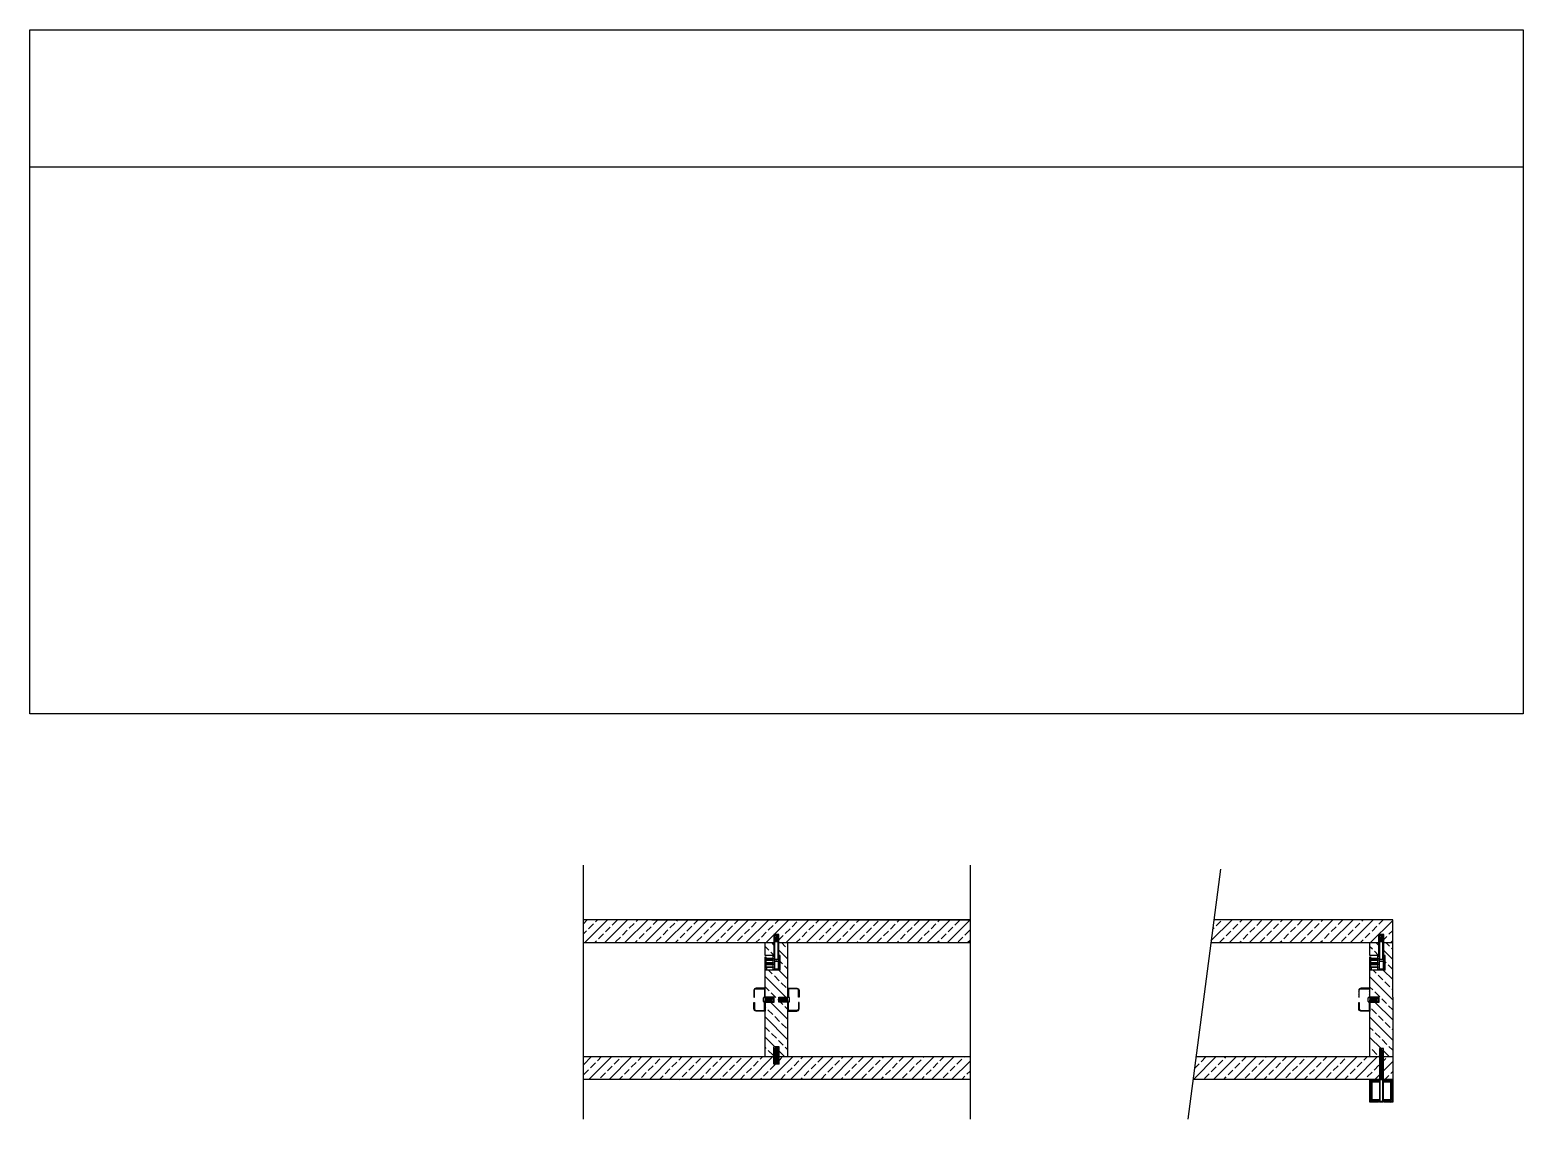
# Model space of a CAD drawing. Header units: millimetres. Extents: x 654 to 2158, y 484 to 1447.
# Drawn here: x 653.8 to 784.8, y 674.6 to 770.2 of the extents above; entities that cross this region are included whole.
import ezdxf

# ---------------------------------------------------------------- set-up
doc = ezdxf.new("R2010")
doc.units = ezdxf.units.MM
doc.layers.get('DEFPOINTS').update_dxf_attribs({"color": 210})
doc.layers.add('A-FURN', color=8, linetype='Continuous', lineweight=18)
for name, color, linetype in [('VV_D_2_CAMPITURE', 8, 'Continuous'), ('VV_D_2_STRUTTDETTAGLI', 5, 'Continuous'), ('VV_D_2_STRUTTPRINCIPALE', 3, 'Continuous'), ('VV_D_2_STRUTTSECONDARIA', 2, 'Continuous'), ('VV_D_2_VITI_DETTAGLI', 1, 'Continuous')]:
    doc.layers.add(name, color=color, linetype=linetype)
doc.layers.add('VV_D_2_VITI', color=2, linetype='Continuous', transparency=0.2)
pattern_1 = [(45, (0, 0), (-0.112253202, 0.112253202), []), (45, (0, 0.07938), (-0.112253202, 0.112253202), [])]

msp = doc.modelspace()

# ---------------------------------------------------------------- hatches: boundary and pattern name
at = {"layer": 'VV_D_2_CAMPITURE'}
h = msp.add_hatch(dxfattribs=at)
h.set_pattern_fill('JIS_STN_2.5', color=256, scale=0.5)
h.paths.add_polyline_path([(736.26, 690.08), (736.26, 692.08), (702.31, 692.08), (702.31, 690.08), (719.04, 690.08), (719.04, 690.78), (719.5, 690.78), (719.5, 690.08)])
h = msp.add_hatch(dxfattribs=at)
h.set_pattern_fill('JIS_STN_2.5', color=256, scale=0.5)
h.paths.add_polyline_path([(773.34, 692.08), (757.64, 692.08), (757.38, 690.08), (772.1, 690.08), (772.1, 690.78), (772.56, 690.78), (772.56, 690.08), (773.34, 690.08)])
h.paths.add_polyline_path([(772.17, 680.08), (756.08, 680.08), (755.82, 678.08), (772.17, 678.08)])
h.paths.add_polyline_path([(773.34, 680.08), (772.52, 680.08), (772.52, 678.08), (773.34, 678.08)])
h = msp.add_hatch(dxfattribs=at)
h.set_pattern_fill('JIS_STN_2.5', color=256, scale=0.5, angle=90)
h.paths.add_polyline_path([(720.28, 684.86), (719.48, 684.86), (719.48, 685.29), (720.28, 685.29), (720.28, 690.08), (719.5, 690.08), (719.5, 688.95), (719.61, 688.95), (719.61, 687.67), (718.28, 687.67), (718.28, 685.29), (719.08, 685.29), (719.08, 684.86), (718.28, 684.86), (718.28, 680.08), (719.04, 680.08), (719.04, 680.93), (719.51, 680.93), (719.51, 680.08), (720.28, 680.08)])
h.paths.add_polyline_path([(719.04, 690.08), (718.28, 690.08), (718.28, 688.95), (719.04, 688.95)])
h = msp.add_hatch(dxfattribs=at)
h.set_pattern_fill('JIS_STN_2.5', color=256, scale=0.5, angle=90)
h.paths.add_polyline_path([(772.1, 690.08), (771.34, 690.08), (771.34, 688.95), (772.1, 688.95)])
h.paths.add_polyline_path([(773.34, 690.08), (772.56, 690.08), (772.56, 688.95), (772.67, 688.95), (772.67, 687.67), (771.34, 687.67), (771.34, 685.29), (772.14, 685.29), (772.14, 684.86), (771.34, 684.86), (771.34, 684.08), (771.34, 680.08), (772.17, 680.08), (772.17, 680.78), (772.52, 680.78), (772.52, 680.08), (773.34, 680.08), (773.34, 685.29)])
h = msp.add_hatch(dxfattribs=at)
h.set_pattern_fill('STEEL', color=256, scale=0.05)
h.set_pattern_definition(pattern_1)
h.paths.add_polyline_path([(718.28, 686.08), (717.5, 686.08, 0.414214), (717.3, 685.88), (717.3, 685.31), (717.35, 685.31), (717.35, 685.88, -0.414214), (717.5, 686.03), (718.23, 686.03), (718.23, 685.29), (718.28, 685.29)])
h.paths.add_polyline_path([(718.28, 684.86), (718.23, 684.86), (718.23, 684.13), (717.5, 684.13, -0.414214), (717.35, 684.28), (717.35, 684.84), (717.3, 684.84), (717.3, 684.28, 0.414214), (717.5, 684.08), (718.28, 684.08)])
h.paths.add_polyline_path([(721.26, 684.28), (721.26, 684.84), (721.21, 684.84), (721.21, 684.28, -0.414214), (721.06, 684.13), (720.33, 684.13), (720.33, 684.86), (720.28, 684.86), (720.28, 684.08), (721.06, 684.08, 0.414214)])
h.paths.add_polyline_path([(721.06, 686.08), (720.28, 686.08), (720.28, 685.29), (720.33, 685.29), (720.33, 686.03), (721.06, 686.03, -0.414214), (721.21, 685.88), (721.21, 685.31), (721.26, 685.31), (721.26, 685.88, 0.414214)])
h = msp.add_hatch(dxfattribs=at)
h.set_pattern_fill('STEEL', color=256, scale=0.05)
h.set_pattern_definition(pattern_1)
h.paths.add_polyline_path([(770.56, 686.03), (771.29, 686.03), (771.29, 685.29), (771.34, 685.29), (771.34, 686.08), (770.56, 686.08, 0.414214), (770.36, 685.88), (770.36, 685.31), (770.41, 685.31), (770.41, 685.88, -0.414214)])
h.paths.add_polyline_path([(771.34, 684.86), (771.29, 684.86), (771.29, 684.13), (770.56, 684.13, -0.414214), (770.41, 684.28), (770.41, 684.84), (770.36, 684.84), (770.36, 684.28, 0.414214), (770.56, 684.08), (771.34, 684.08)])
h = msp.add_hatch(dxfattribs=at)
h.set_pattern_fill('JIS_STN_2.5', color=256, scale=0.5)
h.paths.add_polyline_path([(736.26, 680.08), (719.51, 680.08), (719.51, 679.42), (719.04, 679.42), (719.04, 680.08), (702.31, 680.08), (702.31, 678.08), (736.26, 678.08)])
h = msp.add_hatch(dxfattribs=at)
h.set_pattern_fill('STEEL', color=256, scale=0.05)
h.set_pattern_definition([(45, (19.52387, 171.82774), (-0.112253202, 0.112253202), []), (45, (19.52387, 171.90711), (-0.112253202, 0.112253202), [])])
h.paths.add_polyline_path([(771.54, 677.88), (772.17, 677.88), (772.17, 678.08), (771.34, 678.08), (771.34, 676.08), (772.09, 676.08), (772.09, 676.15), (772.17, 676.23), (772.17, 676.28), (771.54, 676.28)])
h.paths.add_polyline_path([(773.34, 678.08), (772.52, 678.08), (772.52, 677.88), (773.14, 677.88), (773.14, 676.28), (772.52, 676.28), (772.52, 676.22), (772.59, 676.15), (772.59, 676.08), (773.34, 676.08)])

# ---------------------------------------------------------------- linework, layer by layer
msp.add_lwpolyline([(653.78, 758.15), (653.78, 770.15), (784.78, 770.15), (784.78, 710.15), (653.78, 710.15), (653.78, 758.15), (784.78, 758.15)])
at = {"layer": 'A-FURN'}
for p, q in [((653.78, 770.15), (784.78, 770.15)), ((653.78, 710.15), (653.78, 770.15)), ((784.78, 770.15), (784.78, 710.15)), ((784.78, 770.15), (784.78, 758.15)), ((784.78, 758.15), (653.78, 758.15)), ((784.78, 710.15), (653.78, 710.15)), ((719.51, 690.73), (719.51, 690.73)), ((772.56, 690.73), (772.56, 690.73)), ((718.28, 680.08), (719.04, 680.08)), ((719.51, 680.08), (720.28, 680.08)), ((771.34, 680.08), (772.17, 680.08)), ((772.56, 680.08), (773.34, 680.08))]:
    msp.add_line(p, q, dxfattribs=at)
at = {"layer": 'DEFPOINTS'}
for p, q in [((718.28, 680.08), (719.04, 680.08)), ((771.34, 680.08), (772.17, 680.08))]:
    msp.add_line(p, q, dxfattribs=at)
at = {"layer": 'VV_D_2_STRUTTDETTAGLI'}
for p, q in [((719.5, 690.78), (719.04, 690.78)), ((719.04, 690.78), (719.04, 688.95)), ((719.5, 688.95), (719.5, 690.78)), ((772.56, 690.78), (772.1, 690.78)), ((772.1, 690.78), (772.1, 688.95)), ((772.56, 688.95), (772.56, 690.78)), ((719.04, 688.95), (718.28, 688.95)), ((719.61, 688.95), (719.5, 688.95)), ((719.61, 687.67), (719.61, 688.95)), ((772.1, 688.95), (771.34, 688.95)), ((772.67, 688.95), (772.56, 688.95)), ((772.67, 687.67), (772.67, 688.95)), ((719.61, 687.67), (718.28, 687.67)), ((772.67, 687.67), (771.34, 687.67)), ((719.08, 685.29), (718.23, 685.29)), ((719.08, 684.86), (719.08, 685.29)), ((719.48, 684.86), (719.48, 685.29)), ((719.48, 685.29), (720.33, 685.29)), ((772.14, 685.29), (771.29, 685.29)), ((772.14, 684.86), (772.14, 685.29)), ((718.23, 684.86), (719.08, 684.86)), ((720.33, 684.86), (719.48, 684.86)), ((771.29, 684.86), (772.14, 684.86)), ((719.04, 679.42), (719.04, 680.93)), ((719.51, 680.93), (719.04, 680.93)), ((719.51, 679.42), (719.51, 680.93)), ((719.51, 679.42), (719.04, 679.42))]:
    msp.add_line(p, q, dxfattribs=at)
msp.add_lwpolyline([(772.59, 676.08), (772.59, 676.15), (772.52, 676.22), (772.52, 680.78), (772.17, 680.78), (772.17, 676.23), (772.09, 676.15), (772.09, 676.08)], dxfattribs=at)
at = {"layer": 'VV_D_2_STRUTTPRINCIPALE'}
for p, q in [((702.31, 696.88), (702.31, 674.6)), ((736.26, 696.88), (736.26, 674.6)), ((758.22, 696.52), (755.36, 674.6)), ((708.36, 692.08), (736.26, 692.08)), ((718.28, 688.95), (718.28, 690.08)), ((720.28, 685.29), (720.28, 690.08)), ((771.34, 688.95), (771.34, 690.08)), ((718.28, 685.29), (718.28, 687.67)), ((771.34, 685.29), (771.34, 687.67)), ((718.28, 680.08), (718.28, 684.86)), ((720.28, 680.08), (720.28, 684.86)), ((771.34, 680.08), (771.34, 684.86)), ((702.31, 680.08), (719.04, 680.08)), ((719.51, 680.08), (725.86, 680.08)), ((756.08, 680.08), (772.17, 680.08)), ((772.56, 680.08), (773.34, 680.08)), ((772.52, 678.08), (773.34, 678.08))]:
    msp.add_line(p, q, dxfattribs=at)
for points in [[(736.26, 692.08), (702.31, 692.08)], [(773.34, 685.29), (773.34, 692.08), (757.64, 692.08)], [(702.31, 690.08), (719.04, 690.08)], [(719.5, 690.08), (736.26, 690.08)], [(757.38, 690.08), (772.1, 690.08)], [(772.56, 690.08), (773.34, 690.08)], [(773.34, 685.29), (773.34, 678.08), (772.52, 678.08)], [(702.31, 680.08), (719.04, 680.08)], [(702.31, 680.08), (719.04, 680.08)], [(719.51, 680.08), (736.26, 680.08)], [(719.51, 680.08), (725.86, 680.08)], [(756.08, 680.08), (772.17, 680.08)], [(756.08, 680.08), (772.17, 680.08)], [(772.52, 680.08), (773.34, 680.08)], [(772.56, 680.08), (773.34, 680.08)], [(736.26, 678.08), (702.31, 678.08)], [(772.17, 678.08), (755.82, 678.08)]]:
    msp.add_lwpolyline(points, dxfattribs=at)
at = {"layer": 'VV_D_2_STRUTTSECONDARIA'}
for points in [[(718.28, 685.29), (718.28, 686.08), (717.5, 686.08, 0.414214), (717.3, 685.88), (717.3, 685.31), (717.35, 685.31), (717.35, 685.88, -0.414214), (717.5, 686.03), (718.23, 686.03), (718.23, 685.29)], [(720.28, 685.29), (720.28, 686.08), (721.06, 686.08, -0.414214), (721.26, 685.88), (721.26, 685.31), (721.21, 685.31), (721.21, 685.88, 0.414214), (721.06, 686.03), (720.33, 686.03), (720.33, 685.29)], [(771.34, 685.29), (771.34, 686.08), (770.56, 686.08, 0.414214), (770.36, 685.88), (770.36, 685.31), (770.41, 685.31), (770.41, 685.88, -0.414214), (770.56, 686.03), (771.29, 686.03), (771.29, 685.29)], [(718.28, 684.86), (718.28, 684.08), (717.5, 684.08, -0.414214), (717.3, 684.28), (717.3, 684.84), (717.35, 684.84), (717.35, 684.28, 0.414214), (717.5, 684.13), (718.23, 684.13), (718.23, 684.86)], [(720.28, 684.86), (720.28, 684.08), (721.06, 684.08, 0.414214), (721.26, 684.28), (721.26, 684.84), (721.21, 684.84), (721.21, 684.28, -0.414214), (721.06, 684.13), (720.33, 684.13), (720.33, 684.86)], [(771.34, 684.86), (771.34, 684.08), (770.56, 684.08, -0.414214), (770.36, 684.28), (770.36, 684.84), (770.41, 684.84), (770.41, 684.28, 0.414214), (770.56, 684.13), (771.29, 684.13), (771.29, 684.86)]]:
    msp.add_lwpolyline(points, format="xyb", dxfattribs=at)
for points in [[(772.09, 676.08), (771.34, 676.08), (771.34, 678.08), (772.17, 678.08)], [(772.17, 676.28), (771.54, 676.28), (771.54, 677.88), (772.17, 677.88)], [(772.52, 678.08), (773.34, 678.08), (773.34, 676.08), (772.59, 676.08)], [(772.52, 677.88), (773.14, 677.88), (773.14, 676.28), (772.52, 676.28)]]:
    msp.add_lwpolyline(points, dxfattribs=at)
at = {"layer": 'VV_D_2_VITI'}
for p, q in [((719.15, 690.74), (719.39, 690.74)), ((719.15, 688.61), (719.15, 690.74)), ((719.39, 690.74), (719.39, 688.61)), ((772.21, 688.61), (772.21, 690.74)), ((772.21, 690.74), (772.45, 690.74)), ((772.45, 690.74), (772.45, 688.61)), ((718.34, 688.72), (718.99, 688.72)), ((718.99, 687.91), (718.41, 687.91)), ((718.99, 687.73), (718.99, 688.89)), ((718.99, 688.89), (719.11, 688.89)), ((719.11, 688.89), (719.11, 687.73)), ((719.11, 688.84), (719.15, 688.84)), ((719.44, 688.61), (719.11, 688.61)), ((719.11, 688.44), (719.44, 688.44)), ((719.11, 687.78), (719.44, 687.78)), ((719.27, 688.48), (719.23, 688.44)), ((719.27, 688.44), (719.27, 688.48)), ((719.27, 688.48), (719.31, 688.44)), ((719.39, 688.84), (719.44, 688.84)), ((719.56, 688.89), (719.44, 688.89)), ((719.44, 688.89), (719.44, 687.78)), ((719.44, 687.78), (719.44, 687.73)), ((719.44, 687.78), (719.44, 687.78)), ((719.44, 687.78), (719.44, 687.78)), ((719.44, 687.78), (719.44, 687.78)), ((719.44, 687.78), (719.44, 687.78)), ((719.56, 687.73), (719.56, 688.89)), ((771.4, 688.72), (772.04, 688.72)), ((772.04, 687.91), (771.46, 687.91)), ((772.04, 687.73), (772.04, 688.89)), ((772.04, 688.89), (772.16, 688.89)), ((772.16, 688.89), (772.16, 687.73)), ((772.16, 688.84), (772.21, 688.84)), ((772.49, 688.61), (772.16, 688.61)), ((772.16, 688.44), (772.49, 688.44)), ((772.16, 687.78), (772.49, 687.78)), ((772.33, 688.48), (772.29, 688.44)), ((772.33, 688.44), (772.33, 688.48)), ((772.33, 688.48), (772.37, 688.44)), ((772.45, 688.84), (772.49, 688.84)), ((772.61, 688.89), (772.49, 688.89)), ((772.49, 688.89), (772.49, 687.78)), ((772.49, 687.78), (772.49, 687.73)), ((772.49, 687.78), (772.49, 687.78)), ((772.49, 687.78), (772.49, 687.78)), ((772.49, 687.78), (772.49, 687.78)), ((772.49, 687.78), (772.49, 687.78)), ((772.61, 687.73), (772.61, 688.89)), ((719.11, 687.73), (718.99, 687.73)), ((719.44, 687.73), (719.56, 687.73)), ((772.16, 687.73), (772.04, 687.73)), ((772.49, 687.73), (772.61, 687.73)), ((718.14, 684.91), (718.14, 685.24)), ((718.16, 685.26), (718.28, 685.23)), ((718.28, 685.23), (718.34, 685.23)), ((718.38, 685.23), (718.51, 685.23)), ((718.55, 685.23), (718.68, 685.23)), ((718.72, 685.23), (718.86, 685.23)), ((718.9, 685.23), (718.99, 685.23)), ((718.99, 685.23), (718.99, 684.92)), ((718.99, 685.23), (719.04, 685.18)), ((719.04, 685.18), (719.04, 684.97)), ((719.57, 685.23), (719.53, 685.18)), ((719.53, 685.18), (719.53, 684.97)), ((719.57, 685.23), (719.57, 684.92)), ((719.66, 685.23), (719.57, 685.23)), ((719.84, 685.23), (719.7, 685.23)), ((720.01, 685.23), (719.88, 685.23)), ((720.19, 685.23), (720.05, 685.23)), ((720.29, 685.23), (720.23, 685.23)), ((720.4, 685.26), (720.29, 685.23)), ((720.43, 684.91), (720.43, 685.24)), ((771.19, 684.91), (771.19, 685.24)), ((771.22, 685.26), (771.33, 685.23)), ((771.33, 685.23), (771.39, 685.23)), ((771.43, 685.23), (771.57, 685.23)), ((771.61, 685.23), (771.74, 685.23)), ((771.78, 685.23), (771.92, 685.23)), ((771.96, 685.23), (772.05, 685.23)), ((772.05, 685.23), (772.05, 684.92)), ((772.05, 685.23), (772.1, 685.18)), ((772.1, 685.18), (772.1, 684.97)), ((718.28, 684.92), (718.16, 684.89)), ((718.29, 684.92), (718.28, 684.92)), ((718.46, 684.92), (718.32, 684.92)), ((718.63, 684.92), (718.5, 684.92)), ((718.81, 684.92), (718.67, 684.92)), ((718.99, 684.92), (718.85, 684.92)), ((718.99, 684.92), (719.04, 684.97)), ((719.57, 684.92), (719.53, 684.97)), ((719.57, 684.92), (719.72, 684.92)), ((719.75, 684.92), (719.9, 684.92)), ((719.93, 684.92), (720.07, 684.92)), ((720.1, 684.92), (720.24, 684.92)), ((720.28, 684.92), (720.29, 684.92)), ((720.29, 684.92), (720.4, 684.89)), ((771.33, 684.92), (771.22, 684.89)), ((771.34, 684.92), (771.33, 684.92)), ((771.52, 684.92), (771.38, 684.92)), ((771.69, 684.92), (771.55, 684.92)), ((771.87, 684.92), (771.72, 684.92)), ((772.05, 684.92), (771.9, 684.92)), ((772.05, 684.92), (772.1, 684.97)), ((719.12, 680.76), (719.15, 680.84)), ((719.42, 680.76), (719.12, 680.76)), ((719.12, 679.61), (719.12, 680.76)), ((719.4, 680.84), (719.15, 680.84)), ((719.42, 680.76), (719.4, 680.84)), ((719.42, 679.61), (719.42, 680.76)), ((772.41, 680.69), (772.27, 680.69)), ((772.27, 680.69), (772.27, 680.58)), ((772.27, 680.5), (772.27, 680.57)), ((772.27, 680.41), (772.27, 680.48)), ((772.27, 680.32), (772.27, 680.39)), ((772.27, 680.23), (772.27, 680.3)), ((772.27, 680.14), (772.27, 680.21)), ((772.27, 680.05), (772.27, 680.12)), ((772.27, 679.96), (772.27, 680.03)), ((772.27, 679.87), (772.27, 679.94)), ((772.41, 680.56), (772.41, 680.69)), ((772.41, 680.54), (772.41, 680.47)), ((772.41, 680.45), (772.41, 680.38)), ((772.41, 680.36), (772.41, 680.29)), ((772.41, 680.27), (772.41, 680.2)), ((772.41, 680.18), (772.41, 680.11)), ((772.41, 680.09), (772.41, 680.02)), ((772.41, 680), (772.41, 679.93)), ((772.41, 679.92), (772.41, 679.84)), ((719.15, 679.51), (719.12, 679.61)), ((719.42, 679.61), (719.12, 679.61)), ((719.4, 679.51), (719.15, 679.51)), ((719.4, 679.51), (719.42, 679.61)), ((772.27, 679.78), (772.27, 679.85)), ((772.27, 679.69), (772.27, 679.76)), ((772.27, 679.6), (772.27, 679.67)), ((772.27, 679.51), (772.27, 679.58)), ((772.27, 679.42), (772.27, 679.49)), ((772.27, 679.33), (772.27, 679.4)), ((772.27, 679.24), (772.27, 679.31)), ((772.27, 679.15), (772.27, 679.22)), ((772.27, 679.07), (772.27, 679.13)), ((772.27, 678.98), (772.27, 679.05)), ((772.27, 678.89), (772.27, 678.96)), ((772.27, 678.8), (772.27, 678.87)), ((772.27, 678.71), (772.27, 678.78)), ((772.27, 678.62), (772.27, 678.69)), ((772.27, 678.53), (772.27, 678.6)), ((772.41, 679.83), (772.41, 679.76)), ((772.41, 679.74), (772.41, 679.67)), ((772.41, 679.65), (772.41, 679.58)), ((772.41, 679.56), (772.41, 679.49)), ((772.41, 679.47), (772.41, 679.4)), ((772.41, 679.38), (772.41, 679.31)), ((772.41, 679.29), (772.41, 679.22)), ((772.41, 679.2), (772.41, 679.13)), ((772.41, 679.11), (772.41, 679.04)), ((772.41, 679.02), (772.41, 678.95)), ((772.41, 678.93), (772.41, 678.86)), ((772.41, 678.84), (772.41, 678.77)), ((772.41, 678.75), (772.41, 678.68)), ((772.41, 678.66), (772.41, 678.59)), ((772.24, 676.18), (772.24, 678.08)), ((772.24, 678.08), (772.43, 678.08)), ((772.27, 678.44), (772.27, 678.51)), ((772.27, 678.35), (772.27, 678.42)), ((772.27, 678.26), (772.27, 678.33)), ((772.27, 678.17), (772.27, 678.24)), ((772.27, 678.08), (772.27, 678.15)), ((772.41, 678.57), (772.41, 678.5)), ((772.41, 678.49), (772.41, 678.41)), ((772.41, 678.4), (772.41, 678.33)), ((772.41, 678.31), (772.41, 678.24)), ((772.41, 678.22), (772.41, 678.15)), ((772.41, 678.13), (772.41, 678.08)), ((772.43, 678.08), (772.43, 676.18)), ((772.17, 676.11), (772.5, 676.11))]:
    msp.add_line(p, q, dxfattribs=at)
for points in [[(718.29, 688.83), (718.34, 688.83), (718.34, 687.91), (718.4, 687.91), (718.4, 687.72), (718.34, 687.72), (718.34, 687.67), (718.29, 687.67), (718.29, 688.83)], [(771.34, 688.83), (771.4, 688.83), (771.4, 687.91), (771.46, 687.91), (771.46, 687.72), (771.4, 687.72), (771.4, 687.67), (771.34, 687.67), (771.34, 688.83)], [(772.24, 676.18), (772.43, 676.18), (772.5, 676.11), (772.5, 676.08), (772.17, 676.08), (772.17, 676.11), (772.24, 676.18)]]:
    msp.add_lwpolyline(points, dxfattribs=at)
for centre, start, end in [((718.16, 685.24), 73.4828, 180), ((720.41, 685.24), 0, 106.5172), ((771.21, 685.24), 73.4828, 180), ((718.16, 684.91), 180, 286.5217), ((720.41, 684.91), 253.4783, 0), ((771.21, 684.91), 180, 286.5217)]:
    msp.add_arc(centre, 0.0196, start, end, dxfattribs=at)
at = {"layer": 'VV_D_2_VITI_DETTAGLI'}
for p, q in [((719.08, 690.55), (719.17, 690.6)), ((719.08, 690.55), (719.17, 690.53)), ((719.08, 690.43), (719.17, 690.48)), ((719.08, 690.42), (719.17, 690.4)), ((719.17, 690.6), (719.37, 690.64)), ((719.17, 690.53), (719.4, 690.57)), ((719.17, 690.48), (719.37, 690.51)), ((719.17, 690.4), (719.4, 690.44)), ((719.17, 690.35), (719.37, 690.39)), ((719.48, 690.62), (719.37, 690.64)), ((719.48, 690.5), (719.37, 690.51)), ((719.48, 690.37), (719.37, 690.39)), ((719.48, 690.62), (719.4, 690.57)), ((719.48, 690.5), (719.4, 690.44)), ((772.13, 690.55), (772.23, 690.6)), ((772.13, 690.55), (772.23, 690.53)), ((772.13, 690.43), (772.23, 690.48)), ((772.13, 690.42), (772.23, 690.4)), ((772.23, 690.6), (772.43, 690.64)), ((772.23, 690.53), (772.45, 690.57)), ((772.23, 690.48), (772.43, 690.51)), ((772.23, 690.4), (772.45, 690.44)), ((772.23, 690.35), (772.43, 690.39)), ((772.54, 690.62), (772.43, 690.64)), ((772.54, 690.5), (772.43, 690.51)), ((772.54, 690.37), (772.43, 690.39)), ((772.54, 690.62), (772.45, 690.57)), ((772.54, 690.5), (772.45, 690.44)), ((719.08, 690.3), (719.17, 690.35)), ((719.08, 690.3), (719.17, 690.28)), ((719.08, 690.17), (719.17, 690.22)), ((719.08, 690.17), (719.17, 690.15)), ((719.17, 690.28), (719.4, 690.32)), ((719.17, 690.22), (719.37, 690.26)), ((719.17, 690.15), (719.4, 690.19)), ((719.48, 690.24), (719.37, 690.26)), ((719.48, 690.37), (719.4, 690.32)), ((719.48, 690.24), (719.4, 690.19)), ((772.13, 690.3), (772.23, 690.35)), ((772.13, 690.3), (772.23, 690.28)), ((772.13, 690.17), (772.23, 690.22)), ((772.13, 690.17), (772.23, 690.15)), ((772.23, 690.28), (772.45, 690.32)), ((772.23, 690.22), (772.43, 690.26)), ((772.23, 690.15), (772.45, 690.19)), ((772.54, 690.24), (772.43, 690.26)), ((772.54, 690.37), (772.45, 690.32)), ((772.54, 690.24), (772.45, 690.19)), ((718.99, 688.64), (718.34, 688.64)), ((718.34, 688.64), (718.34, 688.58)), ((718.34, 688.58), (718.99, 688.58)), ((718.99, 688.52), (718.34, 688.52)), ((718.34, 688.52), (718.34, 688.34)), ((718.34, 688.34), (718.99, 688.34)), ((718.99, 688.26), (718.34, 688.26)), ((718.34, 688.26), (718.34, 688.19)), ((718.34, 688.19), (718.99, 688.19)), ((718.99, 688.12), (718.34, 688.12)), ((718.34, 688.12), (718.34, 687.96)), ((718.34, 687.96), (718.99, 687.96)), ((718.99, 688.72), (718.99, 688.64)), ((718.99, 688.58), (718.99, 688.52)), ((718.99, 688.34), (718.99, 688.26)), ((718.99, 688.19), (718.99, 688.12)), ((718.99, 687.96), (718.99, 687.91)), ((772.04, 688.64), (771.4, 688.64)), ((771.4, 688.64), (771.4, 688.58)), ((771.4, 688.58), (772.04, 688.58)), ((772.04, 688.52), (771.4, 688.52)), ((771.4, 688.52), (771.4, 688.34)), ((771.4, 688.34), (772.04, 688.34)), ((772.04, 688.26), (771.4, 688.26)), ((771.4, 688.26), (771.4, 688.19)), ((771.4, 688.19), (772.04, 688.19)), ((772.04, 688.12), (771.4, 688.12)), ((771.4, 688.12), (771.4, 687.96)), ((771.4, 687.96), (772.04, 687.96)), ((772.04, 688.72), (772.04, 688.64)), ((772.04, 688.58), (772.04, 688.52)), ((772.04, 688.34), (772.04, 688.26)), ((772.04, 688.19), (772.04, 688.12)), ((772.04, 687.96), (772.04, 687.91)), ((718.28, 684.97), (718.32, 685.2)), ((718.37, 685.28), (718.32, 685.2)), ((718.35, 684.97), (718.38, 685.17)), ((718.37, 685.28), (718.38, 685.17)), ((718.37, 685.28), (718.37, 685.28)), ((718.45, 684.97), (718.49, 685.2)), ((718.54, 685.28), (718.49, 685.2)), ((718.52, 684.97), (718.56, 685.17)), ((718.54, 685.28), (718.56, 685.17)), ((718.54, 685.28), (718.54, 685.28)), ((718.62, 684.97), (718.66, 685.2)), ((718.71, 685.28), (718.66, 685.2)), ((718.69, 684.97), (718.73, 685.17)), ((718.71, 685.28), (718.73, 685.17)), ((718.71, 685.28), (718.71, 685.28)), ((718.8, 684.97), (718.84, 685.2)), ((718.89, 685.28), (718.84, 685.2)), ((718.87, 684.97), (718.91, 685.17)), ((718.89, 685.28), (718.91, 685.17)), ((718.89, 685.28), (718.89, 685.28)), ((719.67, 685.28), (719.65, 685.17)), ((719.69, 684.97), (719.65, 685.17)), ((719.67, 685.28), (719.72, 685.2)), ((719.67, 685.28), (719.67, 685.28)), ((719.76, 684.97), (719.72, 685.2)), ((719.85, 685.28), (719.83, 685.17)), ((719.87, 684.97), (719.83, 685.17)), ((719.85, 685.28), (719.9, 685.2)), ((719.85, 685.28), (719.85, 685.28)), ((719.94, 684.97), (719.9, 685.2)), ((720.02, 685.28), (720.01, 685.17)), ((720.04, 684.97), (720.01, 685.17)), ((720.02, 685.28), (720.07, 685.2)), ((720.02, 685.28), (720.02, 685.28)), ((720.11, 684.97), (720.07, 685.2)), ((720.2, 685.28), (720.18, 685.17)), ((720.21, 684.97), (720.18, 685.17)), ((720.2, 685.28), (720.25, 685.2)), ((720.2, 685.28), (720.2, 685.28)), ((720.29, 684.97), (720.25, 685.2)), ((771.33, 684.97), (771.37, 685.2)), ((771.42, 685.28), (771.37, 685.2)), ((771.41, 684.97), (771.44, 685.17)), ((771.43, 685.28), (771.42, 685.28)), ((771.43, 685.28), (771.44, 685.17)), ((771.51, 684.97), (771.55, 685.2)), ((771.6, 685.28), (771.55, 685.2)), ((771.58, 684.97), (771.61, 685.17)), ((771.6, 685.28), (771.61, 685.17)), ((771.6, 685.28), (771.6, 685.28)), ((771.68, 684.97), (771.72, 685.2)), ((771.77, 685.28), (771.72, 685.2)), ((771.75, 684.97), (771.79, 685.17)), ((771.77, 685.28), (771.79, 685.17)), ((771.77, 685.28), (771.77, 685.28)), ((771.86, 684.97), (771.9, 685.2)), ((771.95, 685.28), (771.9, 685.2)), ((771.93, 684.97), (771.97, 685.17)), ((771.95, 685.28), (771.97, 685.17)), ((771.95, 685.28), (771.95, 685.28)), ((718.3, 684.88), (718.28, 684.97)), ((718.3, 684.88), (718.35, 684.97)), ((718.47, 684.88), (718.45, 684.97)), ((718.47, 684.88), (718.52, 684.97)), ((718.64, 684.88), (718.62, 684.97)), ((718.64, 684.88), (718.69, 684.97)), ((718.82, 684.88), (718.8, 684.97)), ((718.82, 684.88), (718.87, 684.97)), ((719.74, 684.88), (719.69, 684.97)), ((719.74, 684.88), (719.76, 684.97)), ((719.92, 684.88), (719.87, 684.97)), ((719.92, 684.88), (719.94, 684.97)), ((720.09, 684.88), (720.04, 684.97)), ((720.09, 684.88), (720.11, 684.97)), ((720.27, 684.88), (720.21, 684.97)), ((720.27, 684.88), (720.29, 684.97)), ((771.35, 684.88), (771.33, 684.97)), ((771.36, 684.88), (771.41, 684.97)), ((771.53, 684.88), (771.51, 684.97)), ((771.53, 684.88), (771.58, 684.97)), ((771.7, 684.88), (771.68, 684.97)), ((771.7, 684.88), (771.75, 684.97)), ((771.88, 684.88), (771.86, 684.97)), ((771.88, 684.88), (771.93, 684.97)), ((719.15, 680.76), (719.15, 679.61)), ((719.21, 680.76), (719.21, 679.61)), ((719.27, 679.61), (719.27, 680.76)), ((719.34, 680.76), (719.34, 679.61)), ((719.4, 679.61), (719.4, 680.76)), ((772.24, 680.58), (772.28, 680.59)), ((772.27, 680.57), (772.24, 680.58)), ((772.24, 680.49), (772.28, 680.5)), ((772.27, 680.48), (772.24, 680.49)), ((772.24, 680.4), (772.28, 680.41)), ((772.27, 680.39), (772.24, 680.4)), ((772.24, 680.31), (772.28, 680.32)), ((772.27, 680.3), (772.24, 680.31)), ((772.24, 680.22), (772.28, 680.23)), ((772.27, 680.21), (772.24, 680.22)), ((772.24, 680.13), (772.28, 680.14)), ((772.27, 680.12), (772.24, 680.13)), ((772.24, 680.04), (772.28, 680.05)), ((772.27, 680.03), (772.24, 680.04)), ((772.24, 679.95), (772.28, 679.96)), ((772.27, 679.94), (772.24, 679.95)), ((772.4, 680.54), (772.27, 680.57)), ((772.28, 680.5), (772.27, 680.5)), ((772.4, 680.45), (772.27, 680.48)), ((772.28, 680.41), (772.27, 680.41)), ((772.4, 680.36), (772.27, 680.39)), ((772.28, 680.32), (772.27, 680.32)), ((772.4, 680.27), (772.27, 680.3)), ((772.28, 680.23), (772.27, 680.23)), ((772.4, 680.18), (772.27, 680.21)), ((772.28, 680.14), (772.27, 680.14)), ((772.4, 680.09), (772.27, 680.12)), ((772.28, 680.05), (772.27, 680.05)), ((772.4, 680), (772.27, 680.03)), ((772.28, 679.96), (772.27, 679.96)), ((772.4, 679.91), (772.27, 679.94)), ((772.28, 680.59), (772.4, 680.57)), ((772.28, 680.5), (772.4, 680.48)), ((772.4, 680.48), (772.28, 680.5)), ((772.28, 680.41), (772.4, 680.39)), ((772.4, 680.39), (772.28, 680.41)), ((772.28, 680.32), (772.4, 680.3)), ((772.4, 680.3), (772.28, 680.32)), ((772.4, 680.21), (772.28, 680.23)), ((772.28, 680.23), (772.4, 680.21)), ((772.28, 680.14), (772.4, 680.12)), ((772.4, 680.12), (772.28, 680.14)), ((772.28, 680.05), (772.4, 680.03)), ((772.4, 680.03), (772.28, 680.05)), ((772.28, 679.96), (772.4, 679.94)), ((772.4, 679.94), (772.28, 679.96)), ((772.4, 680.57), (772.43, 680.55)), ((772.43, 680.55), (772.4, 680.54)), ((772.4, 680.48), (772.43, 680.46)), ((772.41, 680.47), (772.4, 680.48)), ((772.43, 680.46), (772.4, 680.45)), ((772.4, 680.39), (772.43, 680.37)), ((772.41, 680.38), (772.4, 680.39)), ((772.43, 680.37), (772.4, 680.36)), ((772.4, 680.3), (772.43, 680.28)), ((772.41, 680.29), (772.4, 680.3)), ((772.43, 680.28), (772.4, 680.27)), ((772.41, 680.2), (772.4, 680.21)), ((772.4, 680.21), (772.43, 680.19)), ((772.43, 680.19), (772.4, 680.18)), ((772.4, 680.12), (772.43, 680.1)), ((772.41, 680.11), (772.4, 680.12)), ((772.43, 680.1), (772.4, 680.09)), ((772.4, 680.03), (772.43, 680.01)), ((772.41, 680.02), (772.4, 680.03)), ((772.43, 680.01), (772.4, 680)), ((772.4, 679.94), (772.43, 679.92)), ((772.41, 679.93), (772.4, 679.94)), ((772.43, 679.92), (772.4, 679.91)), ((772.27, 679.85), (772.24, 679.87)), ((772.24, 679.87), (772.28, 679.87)), ((772.27, 679.76), (772.24, 679.78)), ((772.24, 679.78), (772.28, 679.78)), ((772.27, 679.67), (772.24, 679.69)), ((772.24, 679.69), (772.28, 679.69)), ((772.27, 679.58), (772.24, 679.6)), ((772.24, 679.6), (772.28, 679.6)), ((772.27, 679.49), (772.24, 679.51)), ((772.24, 679.51), (772.28, 679.51)), ((772.27, 679.4), (772.24, 679.42)), ((772.24, 679.42), (772.27, 679.42)), ((772.24, 679.33), (772.28, 679.34)), ((772.27, 679.31), (772.24, 679.33)), ((772.24, 679.24), (772.28, 679.25)), ((772.27, 679.22), (772.24, 679.24)), ((772.24, 679.15), (772.28, 679.16)), ((772.27, 679.13), (772.24, 679.15)), ((772.24, 679.06), (772.28, 679.07)), ((772.27, 679.05), (772.24, 679.06)), ((772.24, 678.97), (772.28, 678.98)), ((772.27, 678.96), (772.24, 678.97)), ((772.24, 678.88), (772.28, 678.89)), ((772.27, 678.87), (772.24, 678.88)), ((772.24, 678.79), (772.28, 678.8)), ((772.27, 678.78), (772.24, 678.79)), ((772.24, 678.7), (772.27, 678.71)), ((772.27, 678.69), (772.24, 678.7)), ((772.24, 678.61), (772.28, 678.62)), ((772.27, 678.6), (772.24, 678.61)), ((772.28, 679.87), (772.27, 679.87)), ((772.4, 679.82), (772.27, 679.85)), ((772.28, 679.78), (772.27, 679.78)), ((772.4, 679.74), (772.27, 679.76)), ((772.28, 679.69), (772.27, 679.69)), ((772.4, 679.65), (772.27, 679.67)), ((772.28, 679.6), (772.27, 679.6)), ((772.4, 679.56), (772.27, 679.58)), ((772.28, 679.51), (772.27, 679.51)), ((772.4, 679.47), (772.27, 679.49)), ((772.27, 679.42), (772.28, 679.42)), ((772.28, 679.42), (772.27, 679.42)), ((772.4, 679.38), (772.27, 679.4)), ((772.27, 679.4), (772.27, 679.4)), ((772.28, 679.34), (772.27, 679.33)), ((772.4, 679.29), (772.27, 679.31)), ((772.28, 679.25), (772.27, 679.24)), ((772.4, 679.2), (772.27, 679.22)), ((772.28, 679.16), (772.27, 679.15)), ((772.4, 679.11), (772.27, 679.13)), ((772.28, 679.07), (772.27, 679.07)), ((772.4, 679.02), (772.27, 679.05)), ((772.28, 678.98), (772.27, 678.98)), ((772.4, 678.93), (772.27, 678.96)), ((772.28, 678.89), (772.27, 678.89)), ((772.4, 678.84), (772.27, 678.87)), ((772.28, 678.8), (772.27, 678.8)), ((772.4, 678.75), (772.27, 678.78)), ((772.27, 678.71), (772.28, 678.71)), ((772.28, 678.71), (772.27, 678.71)), ((772.4, 678.66), (772.27, 678.69)), ((772.27, 678.69), (772.27, 678.69)), ((772.28, 678.62), (772.27, 678.62)), ((772.4, 678.57), (772.27, 678.6)), ((772.28, 679.87), (772.4, 679.85)), ((772.4, 679.85), (772.28, 679.87)), ((772.28, 679.78), (772.4, 679.76)), ((772.4, 679.76), (772.28, 679.78)), ((772.28, 679.69), (772.4, 679.67)), ((772.4, 679.67), (772.28, 679.69)), ((772.28, 679.6), (772.4, 679.58)), ((772.4, 679.58), (772.28, 679.6)), ((772.28, 679.51), (772.4, 679.49)), ((772.4, 679.49), (772.28, 679.51)), ((772.28, 679.42), (772.4, 679.4)), ((772.4, 679.4), (772.28, 679.42)), ((772.28, 679.34), (772.4, 679.31)), ((772.4, 679.31), (772.28, 679.34)), ((772.28, 679.25), (772.4, 679.22)), ((772.4, 679.22), (772.28, 679.25)), ((772.28, 679.16), (772.4, 679.14)), ((772.4, 679.14), (772.28, 679.16)), ((772.28, 679.07), (772.4, 679.05)), ((772.4, 679.05), (772.28, 679.07)), ((772.28, 678.98), (772.4, 678.96)), ((772.4, 678.96), (772.28, 678.98)), ((772.28, 678.89), (772.4, 678.87)), ((772.4, 678.87), (772.28, 678.89)), ((772.28, 678.8), (772.4, 678.78)), ((772.4, 678.78), (772.28, 678.8)), ((772.28, 678.71), (772.4, 678.69)), ((772.4, 678.69), (772.28, 678.71)), ((772.28, 678.62), (772.4, 678.6)), ((772.4, 678.6), (772.28, 678.62)), ((772.4, 679.85), (772.43, 679.83)), ((772.41, 679.84), (772.4, 679.85)), ((772.43, 679.83), (772.4, 679.82)), ((772.4, 679.76), (772.43, 679.74)), ((772.41, 679.76), (772.4, 679.76)), ((772.43, 679.74), (772.4, 679.74)), ((772.4, 679.67), (772.43, 679.65)), ((772.41, 679.67), (772.4, 679.67)), ((772.43, 679.65), (772.4, 679.65)), ((772.4, 679.58), (772.43, 679.56)), ((772.41, 679.58), (772.4, 679.58)), ((772.43, 679.56), (772.4, 679.56)), ((772.4, 679.49), (772.43, 679.47)), ((772.41, 679.49), (772.4, 679.49)), ((772.43, 679.47), (772.4, 679.47)), ((772.4, 679.4), (772.43, 679.39)), ((772.41, 679.4), (772.4, 679.4)), ((772.43, 679.39), (772.4, 679.38)), ((772.4, 679.31), (772.43, 679.3)), ((772.41, 679.31), (772.4, 679.31)), ((772.43, 679.3), (772.4, 679.29)), ((772.4, 679.22), (772.43, 679.21)), ((772.41, 679.22), (772.4, 679.22)), ((772.43, 679.21), (772.4, 679.2)), ((772.4, 679.14), (772.43, 679.12)), ((772.41, 679.13), (772.4, 679.14)), ((772.43, 679.12), (772.4, 679.11)), ((772.4, 679.05), (772.43, 679.03)), ((772.41, 679.04), (772.4, 679.05)), ((772.43, 679.03), (772.4, 679.02)), ((772.4, 678.96), (772.43, 678.94)), ((772.41, 678.95), (772.4, 678.96)), ((772.43, 678.94), (772.4, 678.93)), ((772.4, 678.87), (772.43, 678.85)), ((772.41, 678.86), (772.4, 678.87)), ((772.43, 678.85), (772.4, 678.84)), ((772.4, 678.78), (772.43, 678.76)), ((772.41, 678.77), (772.4, 678.78)), ((772.43, 678.76), (772.4, 678.75)), ((772.4, 678.69), (772.43, 678.67)), ((772.41, 678.68), (772.4, 678.69)), ((772.43, 678.67), (772.4, 678.66)), ((772.4, 678.6), (772.43, 678.58)), ((772.41, 678.59), (772.4, 678.6)), ((772.43, 678.58), (772.4, 678.57)), ((772.24, 678.52), (772.28, 678.53)), ((772.27, 678.51), (772.24, 678.52)), ((772.27, 678.42), (772.24, 678.44)), ((772.24, 678.44), (772.28, 678.44)), ((772.27, 678.33), (772.24, 678.35)), ((772.24, 678.35), (772.28, 678.35)), ((772.27, 678.24), (772.24, 678.26)), ((772.24, 678.26), (772.28, 678.26)), ((772.27, 678.15), (772.24, 678.17)), ((772.24, 678.17), (772.28, 678.17)), ((772.28, 678.53), (772.27, 678.53)), ((772.4, 678.48), (772.27, 678.51)), ((772.28, 678.44), (772.27, 678.44)), ((772.4, 678.39), (772.27, 678.42)), ((772.28, 678.35), (772.27, 678.35)), ((772.4, 678.31), (772.27, 678.33)), ((772.28, 678.26), (772.27, 678.26)), ((772.4, 678.22), (772.27, 678.24)), ((772.28, 678.17), (772.27, 678.17)), ((772.4, 678.13), (772.27, 678.15)), ((772.28, 678.53), (772.4, 678.51)), ((772.4, 678.51), (772.28, 678.53)), ((772.28, 678.44), (772.4, 678.42)), ((772.4, 678.42), (772.28, 678.44)), ((772.28, 678.35), (772.4, 678.33)), ((772.4, 678.33), (772.28, 678.35)), ((772.28, 678.26), (772.4, 678.24)), ((772.4, 678.24), (772.28, 678.26)), ((772.28, 678.17), (772.4, 678.15)), ((772.4, 678.15), (772.28, 678.17)), ((772.4, 678.51), (772.43, 678.49)), ((772.41, 678.5), (772.4, 678.51)), ((772.43, 678.49), (772.4, 678.48)), ((772.4, 678.42), (772.43, 678.4)), ((772.41, 678.41), (772.4, 678.42)), ((772.43, 678.4), (772.4, 678.39)), ((772.4, 678.33), (772.43, 678.31)), ((772.41, 678.33), (772.4, 678.33)), ((772.43, 678.31), (772.4, 678.31)), ((772.4, 678.24), (772.43, 678.22)), ((772.41, 678.24), (772.4, 678.24)), ((772.43, 678.22), (772.4, 678.22)), ((772.4, 678.15), (772.43, 678.13)), ((772.41, 678.15), (772.4, 678.15)), ((772.43, 678.13), (772.4, 678.13))]:
    msp.add_line(p, q, dxfattribs=at)

doc.saveas('drawing.dxf')
